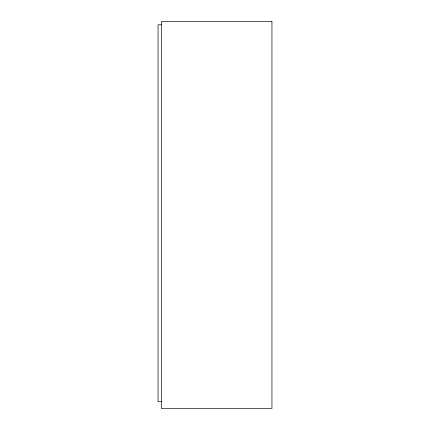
<?xml version="1.0" encoding="UTF-8"?>
<svg xmlns="http://www.w3.org/2000/svg" width="430" height="430" viewBox="0 0 430 430"><rect width="100%" height="100%" fill="white"/><g stroke="black" fill="none" stroke-linecap="round" stroke-linejoin="round"><path stroke-width="0.64" d="M161.374 24.816L158.057 24.816L158.057 401.706L161.374 401.706M271.943 21.5L161.374 21.5L161.374 408.5L271.943 408.5L271.943 21.5"/></g></svg>
